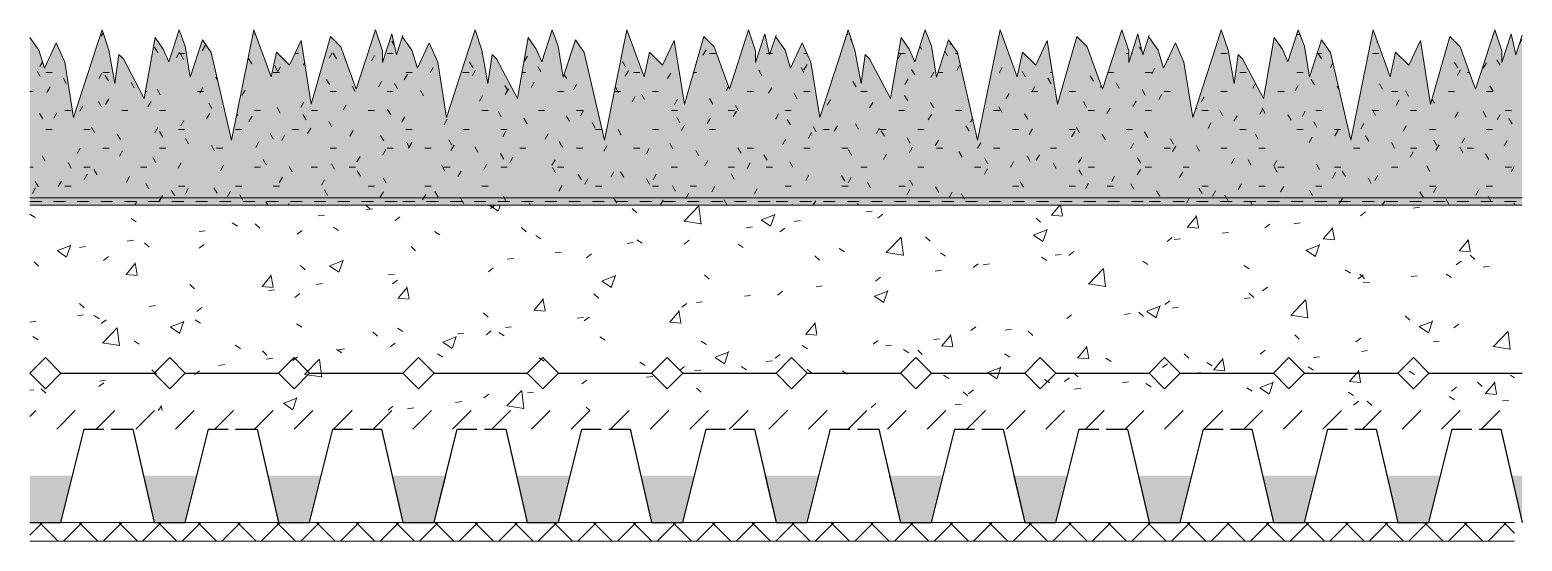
# Model space of a CAD drawing. Header units: metres. Extents: x -398 to 2, y -30 to 107.
import ezdxf

# ---------------------------------------------------------------- set-up
doc = ezdxf.new("R2010")
doc.units = ezdxf.units.M
doc.linetypes.add('Dash', pattern=[6.35, 3.175, -3.175])
doc.layers.add('A-DETL-GENF', color=92, linetype='Continuous', lineweight=18)
doc.layers.add('A-DETL-GENF-HDLN', color=1, linetype='Dash', lineweight=18)
pattern_1 = [(0, (8684.317, 1279.207), (20.32, 5.08), [1.676, -13.564, 1.676, -13.564, -81.28]), (0, (8684.317, 1279.207), (20.32, 5.08), [-30.48, 1.676, -28.804, 1.676, -13.564, -35.56]), (0, (8684.317, 1279.207), (20.32, 5.08), [-76.2, 1.676, -8.484, 1.676, -23.724]), (120, (8691.937, 1281.747), (-14.559409, 15.0576362), [1.676, -13.564, 1.676, -13.564, -81.28]), (120, (8691.937, 1281.747), (-14.559409, 15.0576362), [-30.48, 1.676, -28.804, 1.676, -13.564, -35.56]), (120, (8691.937, 1281.747), (-14.559409, 15.0576362), [-76.2, 1.676, -8.484, 1.676, -23.724]), (240, (8694.477, 1291.907), (-5.760591, -20.1376362), [1.676, -13.564, 1.676, -13.564, -81.28]), (240, (8694.477, 1291.907), (-5.760591, -20.1376362), [-30.48, 1.676, -28.804, 1.676, -13.564, -35.56]), (240, (8694.477, 1291.907), (-5.760591, -20.1376362), [-76.2, 1.676, -8.484, 1.676, -23.724])]

# ---------------------------------------------------------------- blocks, each defined once
blk = doc.blocks.new('47 mossedum-detail - maaiveld in detail-5036362-00_0 Basismaterialen')
at = {"layer": 'A-DETL-GENF', "lineweight": 25}
for points in [[(-297.93, 60), (-297.93, 105.59), (-299.64, 100.35), (-300.92, 105.92), (-303.4, 98.29), (-303.4, 101.39), (-305.26, 107), (-310.42, 91.13), (-314.53, 102.42), (-317.31, 105.2), (-322.49, 87.12), (-325.22, 104.14), (-328.31, 97.51), (-331.85, 101.04), (-333.28, 94.37), (-337.88, 107), (-343.89, 77.42), (-349.32, 100.93), (-351.69, 104.31), (-354.94, 94.29), (-356.28, 102.65), (-357.93, 107), (-360.7, 98.46), (-362.21, 101.86), (-364.37, 104.94), (-367.25, 88.63), (-372.87, 99.2), (-374.05, 100.38), (-375.14, 92.63), (-376.76, 101.53), (-378.59, 107), (-386.21, 83.54), (-388.58, 98.34), (-390.89, 103.51), (-394.04, 96.74), (-395.5, 101.53), (-397.93, 104.99), (-397.93, 60)], [(-197.93, 60), (-197.93, 105.59), (-199.64, 100.35), (-200.92, 105.92), (-203.4, 98.29), (-203.4, 101.39), (-205.26, 107), (-210.42, 91.13), (-214.53, 102.42), (-217.31, 105.2), (-222.49, 87.12), (-225.22, 104.14), (-228.31, 97.51), (-231.85, 101.04), (-233.28, 94.37), (-237.88, 107), (-243.89, 77.42), (-249.32, 100.93), (-251.69, 104.31), (-254.94, 94.29), (-256.28, 102.65), (-257.93, 107), (-260.7, 98.46), (-262.21, 101.86), (-264.37, 104.94), (-267.25, 88.63), (-272.87, 99.2), (-274.05, 100.38), (-275.14, 92.63), (-276.76, 101.53), (-278.59, 107), (-286.21, 83.54), (-288.58, 98.34), (-290.89, 103.51), (-294.04, 96.74), (-295.5, 101.53), (-297.93, 104.99), (-297.93, 60), (-220.67, 60)], [(-97.93, 60), (-97.93, 105.59), (-99.64, 100.35), (-100.92, 105.92), (-103.4, 98.29), (-103.4, 101.39), (-105.26, 107), (-110.42, 91.13), (-114.53, 102.42), (-117.31, 105.2), (-122.49, 87.12), (-125.22, 104.14), (-128.31, 97.51), (-131.85, 101.04), (-133.28, 94.37), (-137.88, 107), (-143.89, 77.42), (-149.32, 100.93), (-151.69, 104.31), (-154.94, 94.29), (-156.28, 102.65), (-157.93, 107), (-160.7, 98.46), (-162.21, 101.86), (-164.37, 104.94), (-167.25, 88.63), (-172.87, 99.2), (-174.05, 100.38), (-175.14, 92.63), (-176.76, 101.53), (-178.59, 107), (-186.21, 83.54), (-188.58, 98.34), (-190.89, 103.51), (-194.04, 96.74), (-195.5, 101.53), (-197.93, 104.99), (-197.93, 60)], [(2.07, 60), (2.07, 105.59), (0.36, 100.35), (-0.92, 105.92), (-3.4, 98.29), (-3.4, 101.39), (-5.26, 107), (-10.42, 91.13), (-14.53, 102.42), (-17.31, 105.2), (-22.49, 87.12), (-25.22, 104.14), (-28.31, 97.51), (-31.85, 101.04), (-33.28, 94.37), (-37.88, 107), (-43.89, 77.42), (-49.32, 100.93), (-51.69, 104.31), (-54.94, 94.29), (-56.28, 102.65), (-57.93, 107), (-60.7, 98.46), (-62.21, 101.86), (-64.37, 104.94), (-67.25, 88.63), (-72.87, 99.2), (-74.05, 100.38), (-75.14, 92.63), (-76.76, 101.53), (-78.59, 107), (-86.21, 83.54), (-88.58, 98.34), (-90.89, 103.51), (-94.04, 96.74), (-95.5, 101.53), (-97.93, 104.99), (-97.93, 60)], [(-389.6, -25), (-386.47, -12.5), (-397.93, -12.5), (-397.93, -25)], [(-364.6, -25), (-364.6, -12.5), (-367.47, -12.5)], [(-356.27, -25), (-353.14, -12.5), (-364.6, -12.5), (-364.6, -25)], [(-331.27, -25), (-331.27, -12.5), (-334.14, -12.5)], [(-322.93, -25), (-319.81, -12.5), (-331.27, -12.5), (-331.27, -25)], [(-297.93, -25), (-297.93, -12.5), (-300.81, -12.5)], [(-289.6, -25), (-286.47, -12.5), (-297.93, -12.5), (-297.93, -25)], [(-264.6, -25), (-264.6, -12.5), (-267.47, -12.5)], [(-256.27, -25), (-253.14, -12.5), (-264.6, -12.5), (-264.6, -25)], [(-231.27, -25), (-231.27, -12.5), (-234.14, -12.5)], [(-222.93, -25), (-219.81, -12.5), (-231.27, -12.5), (-231.27, -25)], [(-197.93, -25), (-197.93, -12.5), (-200.81, -12.5)], [(-189.6, -25), (-186.47, -12.5), (-197.93, -12.5), (-197.93, -25)], [(-164.6, -25), (-164.6, -12.5), (-167.47, -12.5)], [(-156.27, -25), (-153.14, -12.5), (-164.6, -12.5), (-164.6, -25)], [(-131.27, -25), (-131.27, -12.5), (-134.14, -12.5)], [(-122.93, -25), (-119.81, -12.5), (-131.27, -12.5), (-131.27, -25)], [(-97.93, -25), (-97.93, -12.5), (-100.81, -12.5)], [(-89.6, -25), (-86.47, -12.5), (-97.93, -12.5), (-97.93, -25)], [(-64.6, -25), (-64.6, -12.5), (-67.47, -12.5)], [(-56.27, -25), (-53.14, -12.5), (-64.6, -12.5), (-64.6, -25)], [(-31.27, -25), (-31.27, -12.5), (-34.14, -12.5)], [(-22.93, -25), (-19.81, -12.5), (-31.27, -12.5), (-31.27, -25)], [(2.07, -25), (2.07, -12.5), (-0.81, -12.5)]]:
    blk.add_hatch(color=256, dxfattribs=at).paths.add_polyline_path(points)
at = {"layer": 'A-DETL-GENF', "lineweight": 13}
h = blk.add_hatch(dxfattribs=at)
h.set_pattern_fill('FP_108', color=256, style=0, pattern_type=2)
h.set_pattern_definition(pattern_1)
h.paths.add_polyline_path([(-297.93, 60), (-297.93, 105.59), (-299.64, 100.35), (-300.92, 105.92), (-303.4, 98.29), (-303.4, 101.39), (-305.26, 107), (-310.42, 91.13), (-314.53, 102.42), (-317.31, 105.2), (-322.49, 87.12), (-325.22, 104.14), (-328.31, 97.51), (-331.85, 101.04), (-333.28, 94.37), (-337.88, 107), (-343.89, 77.42), (-349.32, 100.93), (-351.69, 104.31), (-354.94, 94.29), (-356.28, 102.65), (-357.93, 107), (-360.7, 98.46), (-362.21, 101.86), (-364.37, 104.94), (-367.25, 88.63), (-372.87, 99.2), (-374.05, 100.38), (-375.14, 92.63), (-376.76, 101.53), (-378.59, 107), (-386.21, 83.54), (-388.58, 98.34), (-390.89, 103.51), (-394.04, 96.74), (-395.5, 101.53), (-397.93, 104.99), (-397.93, 60)])
h = blk.add_hatch(dxfattribs=at)
h.set_pattern_fill('FP_108', color=256, style=0, pattern_type=2)
h.set_pattern_definition(pattern_1)
h.paths.add_polyline_path([(-197.93, 60), (-197.93, 105.59), (-199.64, 100.35), (-200.92, 105.92), (-203.4, 98.29), (-203.4, 101.39), (-205.26, 107), (-210.42, 91.13), (-214.53, 102.42), (-217.31, 105.2), (-222.49, 87.12), (-225.22, 104.14), (-228.31, 97.51), (-231.85, 101.04), (-233.28, 94.37), (-237.88, 107), (-243.89, 77.42), (-249.32, 100.93), (-251.69, 104.31), (-254.94, 94.29), (-256.28, 102.65), (-257.93, 107), (-260.7, 98.46), (-262.21, 101.86), (-264.37, 104.94), (-267.25, 88.63), (-272.87, 99.2), (-274.05, 100.38), (-275.14, 92.63), (-276.76, 101.53), (-278.59, 107), (-286.21, 83.54), (-288.58, 98.34), (-290.89, 103.51), (-294.04, 96.74), (-295.5, 101.53), (-297.93, 104.99), (-297.93, 60), (-220.67, 60)])
h = blk.add_hatch(dxfattribs=at)
h.set_pattern_fill('FP_108', color=256, style=0, pattern_type=2)
h.set_pattern_definition(pattern_1)
h.paths.add_polyline_path([(-97.93, 60), (-97.93, 105.59), (-99.64, 100.35), (-100.92, 105.92), (-103.4, 98.29), (-103.4, 101.39), (-105.26, 107), (-110.42, 91.13), (-114.53, 102.42), (-117.31, 105.2), (-122.49, 87.12), (-125.22, 104.14), (-128.31, 97.51), (-131.85, 101.04), (-133.28, 94.37), (-137.88, 107), (-143.89, 77.42), (-149.32, 100.93), (-151.69, 104.31), (-154.94, 94.29), (-156.28, 102.65), (-157.93, 107), (-160.7, 98.46), (-162.21, 101.86), (-164.37, 104.94), (-167.25, 88.63), (-172.87, 99.2), (-174.05, 100.38), (-175.14, 92.63), (-176.76, 101.53), (-178.59, 107), (-186.21, 83.54), (-188.58, 98.34), (-190.89, 103.51), (-194.04, 96.74), (-195.5, 101.53), (-197.93, 104.99), (-197.93, 60)])
h = blk.add_hatch(dxfattribs=at)
h.set_pattern_fill('FP_108', color=256, style=0, pattern_type=2)
h.set_pattern_definition(pattern_1)
h.paths.add_polyline_path([(2.07, 60), (2.07, 105.59), (0.36, 100.35), (-0.92, 105.92), (-3.4, 98.29), (-3.4, 101.39), (-5.26, 107), (-10.42, 91.13), (-14.53, 102.42), (-17.31, 105.2), (-22.49, 87.12), (-25.22, 104.14), (-28.31, 97.51), (-31.85, 101.04), (-33.28, 94.37), (-37.88, 107), (-43.89, 77.42), (-49.32, 100.93), (-51.69, 104.31), (-54.94, 94.29), (-56.28, 102.65), (-57.93, 107), (-60.7, 98.46), (-62.21, 101.86), (-64.37, 104.94), (-67.25, 88.63), (-72.87, 99.2), (-74.05, 100.38), (-75.14, 92.63), (-76.76, 101.53), (-78.59, 107), (-86.21, 83.54), (-88.58, 98.34), (-90.89, 103.51), (-94.04, 96.74), (-95.5, 101.53), (-97.93, 104.99), (-97.93, 60)])
h = blk.add_hatch(dxfattribs=at)
h.set_pattern_fill('FP_105', color=256, style=0, pattern_type=2)
h.set_pattern_definition([(50, (8684.317, 1279.207), (36.4365, -3.18771), [3.81, -41.91]), (355, (8684.317, 1279.207), (-7.04845, 38.21172), [3.048, -33.528]), (100.451, (8687.353, 1278.94), (29.38857, 35.02294), [3.238, -35.618]), (46.184, (8684.317, 1289.367), (54.21606, -8.40837), [5.715, -62.865]), (96.636, (8688.834, 1288.666), (47.4805, 49.48544), [4.857, -53.427]), (351.184, (8684.317, 1289.367), (47.48106, 49.4846), [4.572, -50.292]), (21, (8689.397, 1286.827), (30.32265, -20.4528), [3.81, -41.91]), (326, (8689.397, 1286.827), (12.3607, 36.83788), [3.048, -33.528]), (71.451, (8691.923, 1285.122), (42.68329, 16.3839), [3.238, -35.618]), (37.5, (8684.317, 1279.207), (0.618067, 16.91082), [1.676, -31.445, 1.676, -32.36, -33.655]), (37.5, (8684.317, 1279.207), (0.618067, 16.91082), [-67.158, 1.676, -31.979]), (7.5, (8684.317, 1279.207), (13.364138, 20.03578), [1.676, -17.729, 1.676, -30.683, -12.827]), (7.5, (8684.317, 1279.207), (13.364138, 20.03578), [-51.765, 1.676, -11.151]), (327.5, (8672.988, 1279.207), (27.118159, -1.146059), [1.676, -11.024, 1.676, -37.948, -52.578]), (327.5, (8672.988, 1279.207), (27.118159, -1.146059), [-52.324, 1.676, -50.902]), (317.5, (8667.908, 1279.207), (29.62579, 5.08507), [1.676, -14.834, 1.676, -24.638, -37.338]), (317.5, (8667.908, 1279.207), (29.62579, 5.08507), [-42.824, 1.676, -35.662])])
h.paths.add_polyline_path([(-397.93, 5), (0, 5), (0, 60), (-397.93, 60)])
h = blk.add_hatch(dxfattribs=at)
h.set_pattern_fill('FP_107', color=256, style=0, pattern_type=2)
h.set_pattern_definition([(45, (8684.317, 1279.207), (-5.303301, 5.303301), [])])
h.paths.add_polyline_path([(0, 0), (0, 5), (-397.93, 5), (-397.93, 0), (-220.67, 0)])
h = blk.add_hatch(dxfattribs=at)
h.set_pattern_fill('FP_106', color=256, style=0, pattern_type=2)
h.set_pattern_definition([(45, (8684.317, 1279.207), (-5.303301, 5.303301), []), (135, (8684.317, 1279.207), (-5.303301, -5.303301), [])])
h.paths.add_polyline_path([(-164.6, -30), (0, -30), (0, -25), (-397.93, -25), (-397.93, -30), (-167.47, -30)])
at = {"layer": 'A-DETL-GENF'}
for p, q in [((-395.5, 101.53), (-397.93, 104.99)), ((-378.59, 107), (-380.06, 102.49)), ((-376.76, 101.53), (-378.59, 107)), ((-364.37, 104.94), (-367.25, 88.63)), ((-362.21, 101.86), (-364.37, 104.94)), ((-357.93, 107), (-360.7, 98.46)), ((-356.28, 102.65), (-357.93, 107)), ((-351.69, 104.31), (-354.94, 94.29)), ((-349.32, 100.93), (-351.69, 104.31)), ((-337.88, 107), (-343.89, 77.42)), ((-333.28, 94.37), (-337.88, 107)), ((-325.22, 104.14), (-328.31, 97.51)), ((-322.49, 87.12), (-325.22, 104.14)), ((-317.31, 105.2), (-322.49, 87.12)), ((-314.53, 102.42), (-317.31, 105.2)), ((-305.26, 107), (-310.42, 91.13)), ((-303.4, 101.39), (-305.26, 107)), ((-300.92, 105.92), (-303.4, 98.29)), ((-299.64, 100.35), (-300.92, 105.92)), ((-297.93, 105.59), (-299.64, 100.35)), ((-295.5, 101.53), (-297.93, 104.99)), ((-278.59, 107), (-280.06, 102.49)), ((-276.76, 101.53), (-278.59, 107)), ((-264.37, 104.94), (-267.25, 88.63)), ((-262.21, 101.86), (-264.37, 104.94)), ((-257.93, 107), (-260.7, 98.46)), ((-256.28, 102.65), (-257.93, 107)), ((-251.69, 104.31), (-254.94, 94.29)), ((-249.32, 100.93), (-251.69, 104.31)), ((-237.88, 107), (-243.89, 77.42)), ((-233.28, 94.37), (-237.88, 107)), ((-225.22, 104.14), (-228.31, 97.51)), ((-222.49, 87.12), (-225.22, 104.14)), ((-217.31, 105.2), (-222.49, 87.12)), ((-214.53, 102.42), (-217.31, 105.2)), ((-205.26, 107), (-210.42, 91.13)), ((-203.4, 101.39), (-205.26, 107)), ((-200.92, 105.92), (-203.4, 98.29)), ((-199.64, 100.35), (-200.92, 105.92)), ((-197.93, 105.59), (-199.64, 100.35)), ((-195.5, 101.53), (-197.93, 104.99)), ((-178.59, 107), (-180.06, 102.49)), ((-176.76, 101.53), (-178.59, 107)), ((-164.37, 104.94), (-167.25, 88.63)), ((-162.21, 101.86), (-164.37, 104.94)), ((-157.93, 107), (-160.7, 98.46)), ((-156.28, 102.65), (-157.93, 107)), ((-151.69, 104.31), (-154.94, 94.29)), ((-149.32, 100.93), (-151.69, 104.31)), ((-137.88, 107), (-143.89, 77.42)), ((-133.28, 94.37), (-137.88, 107)), ((-125.22, 104.14), (-128.31, 97.51)), ((-122.49, 87.12), (-125.22, 104.14)), ((-117.31, 105.2), (-122.49, 87.12)), ((-114.53, 102.42), (-117.31, 105.2)), ((-105.26, 107), (-110.42, 91.13)), ((-103.4, 101.39), (-105.26, 107)), ((-100.92, 105.92), (-103.4, 98.29)), ((-99.64, 100.35), (-100.92, 105.92)), ((-97.93, 105.59), (-99.64, 100.35)), ((-95.5, 101.53), (-97.93, 104.99)), ((-78.59, 107), (-80.06, 102.49)), ((-76.76, 101.53), (-78.59, 107)), ((-64.37, 104.94), (-67.25, 88.63)), ((-62.21, 101.86), (-64.37, 104.94)), ((-57.93, 107), (-60.7, 98.46)), ((-56.28, 102.65), (-57.93, 107)), ((-51.69, 104.31), (-54.94, 94.29)), ((-49.32, 100.93), (-51.69, 104.31)), ((-37.88, 107), (-43.89, 77.42)), ((-33.28, 94.37), (-37.88, 107)), ((-25.22, 104.14), (-28.31, 97.51)), ((-22.49, 87.12), (-25.22, 104.14)), ((-17.31, 105.2), (-22.49, 87.12)), ((-14.53, 102.42), (-17.31, 105.2)), ((-5.26, 107), (-10.42, 91.13)), ((-3.4, 101.39), (-5.26, 107)), ((-0.92, 105.92), (-3.4, 98.29)), ((0.36, 100.35), (-0.92, 105.92)), ((2.07, 105.59), (0.36, 100.35)), ((-394.04, 96.74), (-395.5, 101.53)), ((-390.89, 103.51), (-394.04, 96.74)), ((-388.58, 98.34), (-390.89, 103.51)), ((-380.06, 102.49), (-386.21, 83.54)), ((-375.14, 92.63), (-376.76, 101.53)), ((-374.05, 100.38), (-375.14, 92.63)), ((-372.87, 99.2), (-374.05, 100.38)), ((-360.7, 98.46), (-362.21, 101.86)), ((-354.94, 94.29), (-356.28, 102.65)), ((-343.89, 77.42), (-349.32, 100.93)), ((-331.85, 101.04), (-333.28, 94.37)), ((-328.31, 97.51), (-331.85, 101.04)), ((-310.42, 91.13), (-314.53, 102.42)), ((-303.4, 98.29), (-303.4, 101.39)), ((-294.04, 96.74), (-295.5, 101.53)), ((-290.89, 103.51), (-294.04, 96.74)), ((-288.58, 98.34), (-290.89, 103.51)), ((-280.06, 102.49), (-286.21, 83.54)), ((-275.14, 92.63), (-276.76, 101.53)), ((-274.05, 100.38), (-275.14, 92.63)), ((-272.87, 99.2), (-274.05, 100.38)), ((-260.7, 98.46), (-262.21, 101.86)), ((-254.94, 94.29), (-256.28, 102.65)), ((-243.89, 77.42), (-249.32, 100.93)), ((-231.85, 101.04), (-233.28, 94.37)), ((-228.31, 97.51), (-231.85, 101.04)), ((-210.42, 91.13), (-214.53, 102.42)), ((-203.4, 98.29), (-203.4, 101.39)), ((-194.04, 96.74), (-195.5, 101.53)), ((-190.89, 103.51), (-194.04, 96.74)), ((-188.58, 98.34), (-190.89, 103.51)), ((-180.06, 102.49), (-186.21, 83.54)), ((-175.14, 92.63), (-176.76, 101.53)), ((-174.05, 100.38), (-175.14, 92.63)), ((-172.87, 99.2), (-174.05, 100.38)), ((-160.7, 98.46), (-162.21, 101.86)), ((-154.94, 94.29), (-156.28, 102.65)), ((-143.89, 77.42), (-149.32, 100.93)), ((-131.85, 101.04), (-133.28, 94.37)), ((-128.31, 97.51), (-131.85, 101.04)), ((-110.42, 91.13), (-114.53, 102.42)), ((-103.4, 98.29), (-103.4, 101.39)), ((-94.04, 96.74), (-95.5, 101.53)), ((-90.89, 103.51), (-94.04, 96.74)), ((-88.58, 98.34), (-90.89, 103.51)), ((-80.06, 102.49), (-86.21, 83.54)), ((-75.14, 92.63), (-76.76, 101.53)), ((-74.05, 100.38), (-75.14, 92.63)), ((-72.87, 99.2), (-74.05, 100.38)), ((-60.7, 98.46), (-62.21, 101.86)), ((-54.94, 94.29), (-56.28, 102.65)), ((-43.89, 77.42), (-49.32, 100.93)), ((-31.85, 101.04), (-33.28, 94.37)), ((-28.31, 97.51), (-31.85, 101.04)), ((-10.42, 91.13), (-14.53, 102.42)), ((-3.4, 98.29), (-3.4, 101.39)), ((-386.21, 83.54), (-388.58, 98.34)), ((-367.25, 88.63), (-372.87, 99.2)), ((-286.21, 83.54), (-288.58, 98.34)), ((-267.25, 88.63), (-272.87, 99.2)), ((-186.21, 83.54), (-188.58, 98.34)), ((-167.25, 88.63), (-172.87, 99.2)), ((-86.21, 83.54), (-88.58, 98.34)), ((-67.25, 88.63), (-72.87, 99.2)), ((-397.93, 62), (-297.93, 62)), ((-297.93, 62), (-197.93, 62)), ((-197.93, 62), (-97.93, 62)), ((-97.93, 62), (2.07, 62)), ((-397.93, 60), (-297.93, 60)), ((-297.93, 60), (-197.93, 60)), ((-197.93, 60), (-97.93, 60)), ((-97.93, 60), (2.07, 60)), ((-389.6, -25), (-386.47, -12.5)), ((-367.47, -12.5), (-364.6, -25)), ((-356.27, -25), (-353.14, -12.5)), ((-334.14, -12.5), (-331.27, -25)), ((-322.93, -25), (-319.81, -12.5)), ((-300.81, -12.5), (-297.93, -25)), ((-289.6, -25), (-286.47, -12.5)), ((-267.47, -12.5), (-264.6, -25)), ((-256.27, -25), (-253.14, -12.5)), ((-234.14, -12.5), (-231.27, -25)), ((-222.93, -25), (-219.81, -12.5)), ((-200.81, -12.5), (-197.93, -25)), ((-189.6, -25), (-186.47, -12.5)), ((-167.47, -12.5), (-164.6, -25)), ((-156.27, -25), (-153.14, -12.5)), ((-134.14, -12.5), (-131.27, -25)), ((-122.93, -25), (-119.81, -12.5)), ((-100.81, -12.5), (-97.93, -25)), ((-89.6, -25), (-86.47, -12.5)), ((-67.47, -12.5), (-64.6, -25)), ((-56.27, -25), (-53.14, -12.5)), ((-34.14, -12.5), (-31.27, -25)), ((-22.93, -25), (-19.81, -12.5)), ((-0.81, -12.5), (2.07, -25)), ((-397.93, -25), (-389.6, -25)), ((-364.6, -25), (-356.27, -25)), ((-331.27, -25), (-322.93, -25)), ((-297.93, -25), (-289.6, -25)), ((-264.6, -25), (-256.27, -25)), ((-231.27, -25), (-222.93, -25)), ((-197.93, -25), (-189.6, -25)), ((-164.6, -25), (-156.27, -25)), ((-131.27, -25), (-122.93, -25)), ((-97.93, -25), (-89.6, -25)), ((-64.6, -25), (-56.27, -25)), ((-31.27, -25), (-22.93, -25)), ((-397.93, -30), (0, -30))]:
    blk.add_line(p, q, dxfattribs=at)
at = {"layer": 'A-DETL-GENF', "lineweight": 25}
for p, q in [((-397.93, 15), (-393.77, 19.17)), ((-389.6, 15), (-393.77, 19.17)), ((-364.6, 15), (-360.43, 19.17)), ((-356.27, 15), (-360.43, 19.17)), ((-331.27, 15), (-327.1, 19.17)), ((-322.93, 15), (-327.1, 19.17)), ((-297.93, 15), (-293.77, 19.17)), ((-289.6, 15), (-293.77, 19.17)), ((-264.6, 15), (-260.43, 19.17)), ((-256.27, 15), (-260.43, 19.17)), ((-231.27, 15), (-227.1, 19.17)), ((-222.93, 15), (-227.1, 19.17)), ((-197.93, 15), (-193.77, 19.17)), ((-189.6, 15), (-193.77, 19.17)), ((-164.6, 15), (-160.43, 19.17)), ((-156.27, 15), (-160.43, 19.17)), ((-131.27, 15), (-127.1, 19.17)), ((-122.93, 15), (-127.1, 19.17)), ((-97.93, 15), (-93.77, 19.17)), ((-89.6, 15), (-93.77, 19.17)), ((-64.6, 15), (-60.43, 19.17)), ((-56.27, 15), (-60.43, 19.17)), ((-31.27, 15), (-27.1, 19.17)), ((-22.93, 15), (-27.1, 19.17)), ((-397.93, 15), (-393.77, 10.83)), ((-389.6, 15), (-393.77, 10.83)), ((-389.6, 15), (-364.6, 15)), ((-364.6, 15), (-360.43, 10.83)), ((-356.27, 15), (-360.43, 10.83)), ((-356.27, 15), (-331.27, 15)), ((-331.27, 15), (-327.1, 10.83)), ((-322.93, 15), (-327.1, 10.83)), ((-322.93, 15), (-297.93, 15)), ((-297.93, 15), (-293.77, 10.83)), ((-289.6, 15), (-293.77, 10.83)), ((-289.6, 15), (-264.6, 15)), ((-264.6, 15), (-260.43, 10.83)), ((-256.27, 15), (-260.43, 10.83)), ((-256.27, 15), (-231.27, 15)), ((-231.27, 15), (-227.1, 10.83)), ((-222.93, 15), (-227.1, 10.83)), ((-222.93, 15), (-197.93, 15)), ((-197.93, 15), (-193.77, 10.83)), ((-189.6, 15), (-193.77, 10.83)), ((-189.6, 15), (-164.6, 15)), ((-164.6, 15), (-160.43, 10.83)), ((-156.27, 15), (-160.43, 10.83)), ((-156.27, 15), (-131.27, 15)), ((-131.27, 15), (-127.1, 10.83)), ((-122.93, 15), (-127.1, 10.83)), ((-122.93, 15), (-97.93, 15)), ((-97.93, 15), (-93.77, 10.83)), ((-89.6, 15), (-93.77, 10.83)), ((-89.6, 15), (-64.6, 15)), ((-64.6, 15), (-60.43, 10.83)), ((-56.27, 15), (-60.43, 10.83)), ((-56.27, 15), (-31.27, 15)), ((-31.27, 15), (-27.1, 10.83)), ((-22.93, 15), (-27.1, 10.83)), ((-22.93, 15), (2.07, 15)), ((-322.93, -25), (-316.68, 0)), ((-316.68, 0), (-311.43, 0)), ((-309.43, 0), (-303.68, 0)), ((-303.68, 0), (-297.93, -25)), ((-289.6, -25), (-283.35, 0)), ((-283.35, 0), (-278.1, 0)), ((-276.1, 0), (-270.35, 0)), ((-270.35, 0), (-264.6, -25)), ((-256.27, -25), (-250.02, 0)), ((-250.02, 0), (-244.77, 0)), ((-242.77, 0), (-237.02, 0)), ((-237.02, 0), (-231.27, -25)), ((-222.93, -25), (-216.68, 0)), ((-216.68, 0), (-211.43, 0)), ((-209.43, 0), (-203.68, 0)), ((-203.68, 0), (-197.93, -25)), ((-189.6, -25), (-183.35, 0)), ((-183.35, 0), (-178.1, 0)), ((-176.1, 0), (-170.35, 0)), ((-170.35, 0), (-164.6, -25)), ((-156.27, -25), (-150.02, 0)), ((-150.02, 0), (-144.77, 0)), ((-142.77, 0), (-137.02, 0)), ((-137.02, 0), (-131.27, -25)), ((-122.93, -25), (-116.68, 0)), ((-116.68, 0), (-111.43, 0)), ((-109.43, 0), (-103.68, 0)), ((-103.68, 0), (-97.93, -25)), ((-89.6, -25), (-83.35, 0)), ((-83.35, 0), (-78.1, 0)), ((-76.1, 0), (-70.35, 0)), ((-70.35, 0), (-64.6, -25)), ((-56.27, -25), (-50.02, 0)), ((-50.02, 0), (-44.77, 0)), ((-42.77, 0), (-37.02, 0)), ((-37.02, 0), (-31.27, -25)), ((-22.93, -25), (-16.68, 0)), ((-16.68, 0), (-11.43, 0)), ((-9.43, 0), (-3.68, 0)), ((-3.68, 0), (2.07, -25)), ((-389.6, -25), (-383.35, 0)), ((-383.35, 0), (-378.1, 0)), ((-376.1, 0), (-370.35, 0)), ((-370.35, 0), (-364.6, -25)), ((-356.27, -25), (-350.02, 0)), ((-350.02, 0), (-344.77, 0)), ((-342.77, 0), (-337.02, 0)), ((-337.02, 0), (-331.27, -25)), ((-397.93, -25), (-389.6, -25)), ((-364.6, -25), (-356.27, -25)), ((-331.27, -25), (-322.93, -25)), ((-297.93, -25), (-289.6, -25)), ((-264.6, -25), (-256.27, -25)), ((-231.27, -25), (-222.93, -25)), ((-197.93, -25), (-189.6, -25)), ((-164.6, -25), (-156.27, -25)), ((-131.27, -25), (-122.93, -25)), ((-97.93, -25), (-89.6, -25)), ((-64.6, -25), (-56.27, -25)), ((-31.27, -25), (-22.93, -25))]:
    blk.add_line(p, q, dxfattribs=at)
at = {"layer": 'A-DETL-GENF', "lineweight": 13}
for p, q in [((-364.6, -25), (-389.6, -25)), ((-331.27, -25), (-356.27, -25)), ((-297.93, -25), (-322.93, -25)), ((-264.6, -25), (-289.6, -25)), ((-231.27, -25), (-256.27, -25)), ((-197.93, -25), (-222.93, -25)), ((-164.6, -25), (-189.6, -25)), ((-131.27, -25), (-156.27, -25)), ((-97.93, -25), (-122.93, -25)), ((-64.6, -25), (-89.6, -25)), ((-31.27, -25), (-56.27, -25)), ((0, -25), (-22.93, -25))]:
    blk.add_line(p, q, dxfattribs=at)
at = {"layer": 'A-DETL-GENF-HDLN'}
for p, q in [((-397.93, 61), (-297.93, 61)), ((-297.93, 61), (-197.93, 61)), ((-197.93, 61), (-97.93, 61)), ((-97.93, 61), (2.07, 61))]:
    blk.add_line(p, q, dxfattribs=at)

msp = doc.modelspace()

# ---------------------------------------------------------------- block references
msp.add_blockref('47 mossedum-detail - maaiveld in detail-5036362-00_0 Basismaterialen', (0, 0))

doc.saveas('drawing.dxf')
